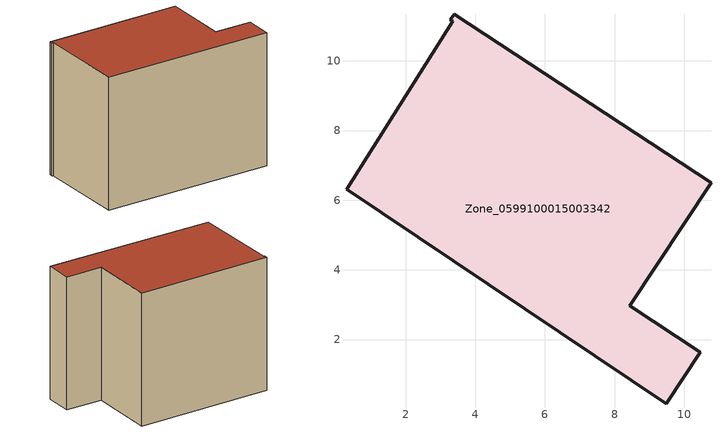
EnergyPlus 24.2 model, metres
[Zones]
Zone_0599100015003342
 floor ground (C_G): 9.48,0.15 0.3,6.31 3.35,11.13 3.29,11.18 3.4,11.34 10.77,6.51 8.44,2.97 10.46,1.63 z0.83
 wall outside (C_F): 3.29,11.18 3.35,11.13 0.3,6.31 9.48,0.15 10.46,1.63 8.44,2.97 10.77,6.51 3.4,11.34 3.29,11.18 z0.83:9.43
 roof outside (C_R): 0.3,6.31 9.48,0.15 10.46,1.63 8.44,2.97 10.77,6.51 3.4,11.34 3.29,11.18 3.35,11.13 z9.43
[BUILDING]
Pand.0599100015003342: North Axis=0; Terrain=City; Loads Convergence Tolerance Value=0.04; Temperature Convergence Tolerance Value=0.4; Solar Distribution=FullExterior; Maximum Number of Warmup Days=25; Minimum Number of Warmup Days=1
[Site:Location]
Rotterdam.The.Hague.AP_ZH_NLD Design_Conditions: Latitude=51.96; Longitude=4.45; Time Zone=1; Elevation=-4.5
[SITE:GROUNDTEMPERATURE:BUILDINGSURFACE]
18, 18, 18, 18, 18, 18, 18, 18, 18, 18, 18, 18
[MATERIAL] Thermal Absorptance=0.9; Solar Absorptance=0.7; Visible Absorptance=0.7
Name | Roughness | Thickness | Conductivity | Density | Specific Heat
G.TC.1965-1974 | MediumSmooth | 0.15 | 0.882353 | 540 | 1210
F.TC.1965-1974 | Rough | 0.3 | 0.697674 | 1920 | 840
R.TC.1965-1974 | MediumRough | 0.2 | 0.232558 | 1500 | 1000
[CONSTRUCTION]
C_G: G.TC.1965-1974
C_F: F.TC.1965-1974
C_R: R.TC.1965-1974
[ZONE]
Zone_0599100015003342: Type=1; Multiplier=1; Ceiling Height=Autocalculate; Volume=Autocalculate; Floor Area=autocalculate; Part of Total Floor Area=Yes
[ZONEINFILTRATION:DESIGNFLOWRATE]
Infil_Zone_0599100015003342: Zone or ZoneList or Space or SpaceList=Zone_0599100015003342; Schedule=AlwaysOn; Design Flow Rate Calculation Method=Flow/Area; Flow Rate per Floor Area=0.003; Constant Term Coefficient=1; Temperature Term Coefficient=0; Velocity Term Coefficient=0; Velocity Squared Term Coefficient=0
[HVACTEMPLATE:ZONE:IDEALLOADSAIRSYSTEM]
Zone_0599100015003342: Maximum Heating Supply Air Temperature=50; Minimum Cooling Supply Air Temperature=13; Maximum Heating Supply Air Humidity Ratio=0.0156; Minimum Cooling Supply Air Humidity Ratio=0.0077; Heating Limit=NoLimit; Cooling Limit=NoLimit; Dehumidification Control Type=ConstantSensibleHeatRatio; Cooling Sensible Heat Ratio=0.7; Dehumidification Setpoint=60; Humidification Control Type=None; Humidification Setpoint=30; Outdoor Air Method=None; Outdoor Air Flow Rate per Person=0.00944; Outdoor Air Flow Rate per Zone Floor Area=0; Outdoor Air Flow Rate per Zone=0; Demand Controlled Ventilation Type=None; Outdoor Air Economizer Type=NoEconomizer; Heat Recovery Type=None; Sensible Heat Recovery Effectiveness=0.7; Latent Heat Recovery Effectiveness=0.65
[ZONECONTROL:THERMOSTAT]
ThermostatControl_Zone_0599100015003342: Zone or ZoneList=Zone_0599100015003342; Control Type Schedule=DualSetpointControlType; Control 1=Thermostat_Zone_0599100015003342; Temperature Difference Between Cutout And Setpoint=0
[THERMOSTATSETPOINT:DUALSETPOINT]
Thermostat_Zone_0599100015003342: Heating Setpoint Temperature Schedule=HeatingSetpoint_Zone_0599100015003342; Cooling Setpoint Temperature Schedule=CoolingSetpoint_Zone_0599100015003342
[SCHEDULE:COMPACT]
HeatingSetpoint_Zone_0599100015003342: Through: 12/31, For: AllDays, Until: 24:00, 21
CoolingSetpoint_Zone_0599100015003342: Through: 12/31, For: AllDays, Until: 24:00, 24
DualSetpointControlType: Through: 12/31, For: AllDays, Until: 24:00, 4
AlwaysOn: Through: 12/31, For: AllDays, Until: 24:00, 1
